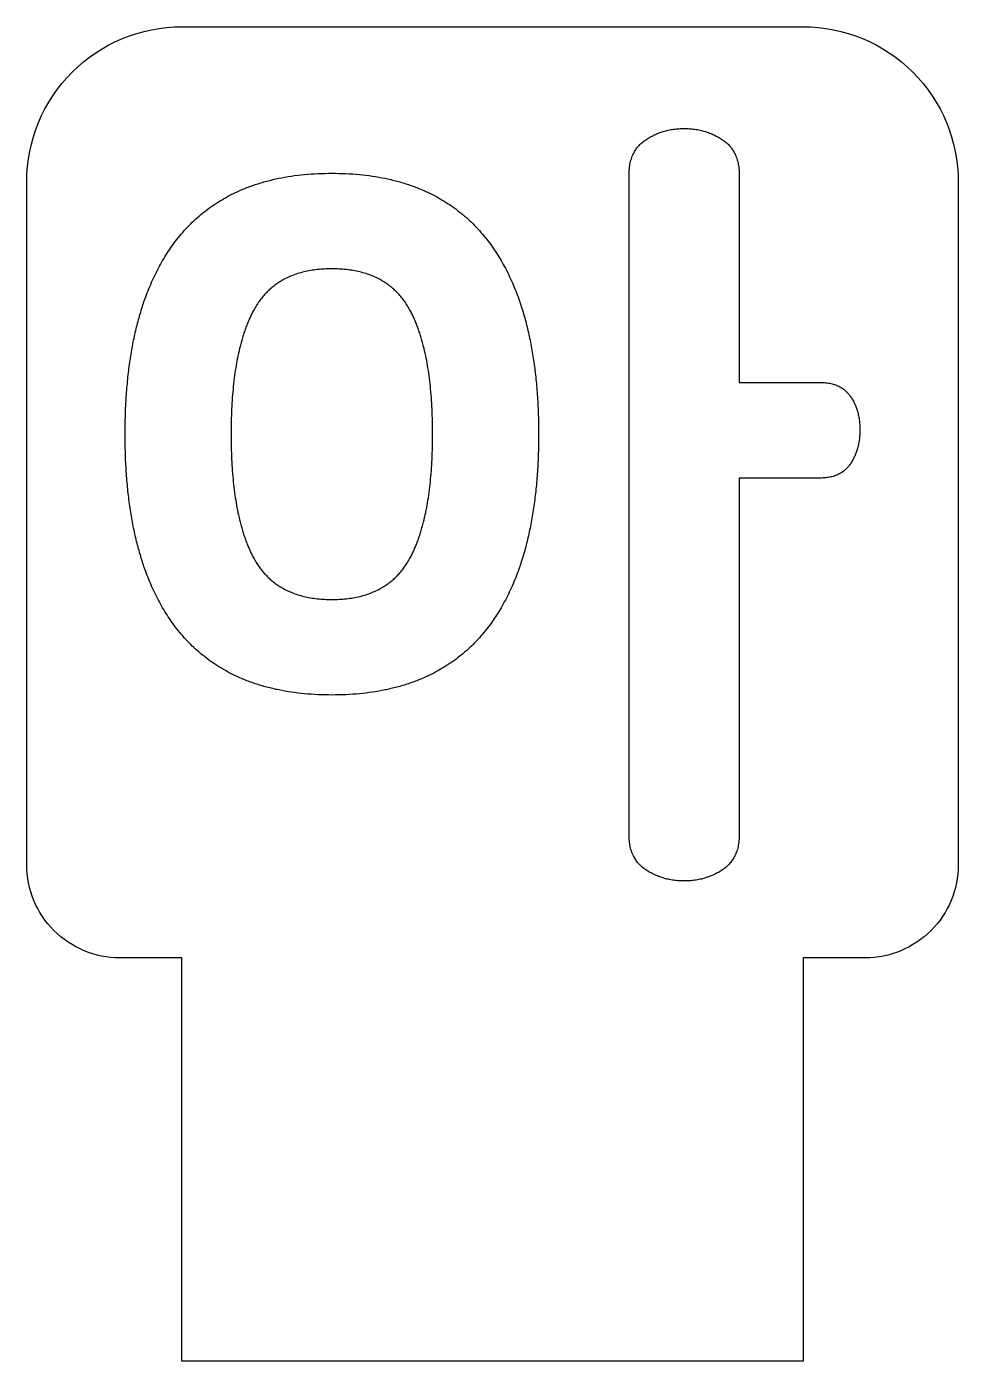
# Model space of a CAD drawing. Header units: millimetres. Extents: x 310 to 340, y -171 to -128.
import ezdxf

# ---------------------------------------------------------------- set-up
doc = ezdxf.new("R2010")
doc.units = ezdxf.units.MM
doc.layers.get('0').update_dxf_attribs({"linetype": 'CONTINUOUS'})

msp = doc.modelspace()

# ---------------------------------------------------------------- linework, layer by layer
for p, q in [((329.397, -154.026), (329.397, -132.778)), ((332.947, -132.778), (332.947, -139.463)), ((332.947, -139.463), (335.555, -139.463)), ((335.555, -142.542), (332.947, -142.542)), ((332.947, -142.542), (332.947, -154.026))]:
    msp.add_line(p, q)
msp.add_lwpolyline([(313, -158, -0.414214), (310, -155), (310, -133, -0.414214), (315, -128), (335, -128, -0.414214), (340, -133), (340, -155, -0.414214), (337, -158), (335, -158), (335, -171), (315, -171), (315, -158)], format="xyb", close=True)
for points in [[(329.938, -131.641), (330.479, -131.28), (331.172, -131.28)], [(331.172, -131.28), (331.865, -131.28), (332.406, -131.641)], [(329.397, -132.778), (329.397, -132.001), (329.938, -131.641)], [(332.406, -131.641), (332.947, -132.001), (332.947, -132.778)], [(314.834, -134.859), (316.498, -132.723), (319.827, -132.723)], [(319.827, -132.723), (323.155, -132.723), (324.82, -134.859)], [(313.169, -141.128), (313.169, -136.994), (314.834, -134.859)], [(324.82, -134.859), (326.484, -136.994), (326.484, -141.128)], [(319.827, -135.802), (318.024, -135.802), (317.302, -137.147)], [(322.351, -137.147), (321.63, -135.802), (319.827, -135.802)], [(317.302, -137.147), (316.581, -138.492), (316.581, -141.128)], [(323.072, -141.128), (323.072, -138.492), (322.351, -137.147)], [(335.555, -139.463), (336.221, -139.463), (336.526, -139.907)], [(336.526, -139.907), (336.831, -140.351), (336.831, -140.989)], [(336.831, -140.989), (336.831, -141.627), (336.526, -142.085)], [(314.834, -147.397), (313.169, -145.261), (313.169, -141.128)], [(316.581, -141.128), (316.581, -143.763), (317.302, -145.108)], [(322.351, -145.108), (323.072, -143.763), (323.072, -141.128)], [(326.484, -141.128), (326.484, -145.261), (324.82, -147.397)], [(336.526, -142.085), (336.221, -142.542), (335.555, -142.542)], [(317.302, -145.108), (318.024, -146.454), (319.827, -146.454)], [(319.827, -146.454), (321.63, -146.454), (322.351, -145.108)], [(319.827, -149.533), (316.498, -149.533), (314.834, -147.397)], [(324.82, -147.397), (323.155, -149.533), (319.827, -149.533)], [(329.938, -155.164), (329.397, -154.803), (329.397, -154.026)], [(332.947, -154.026), (332.947, -154.803), (332.406, -155.164)], [(331.172, -155.524), (330.479, -155.524), (329.938, -155.164)], [(332.406, -155.164), (331.865, -155.524), (331.172, -155.524)]]:
    msp.add_open_spline(points, degree=2)

doc.saveas('drawing.dxf')
